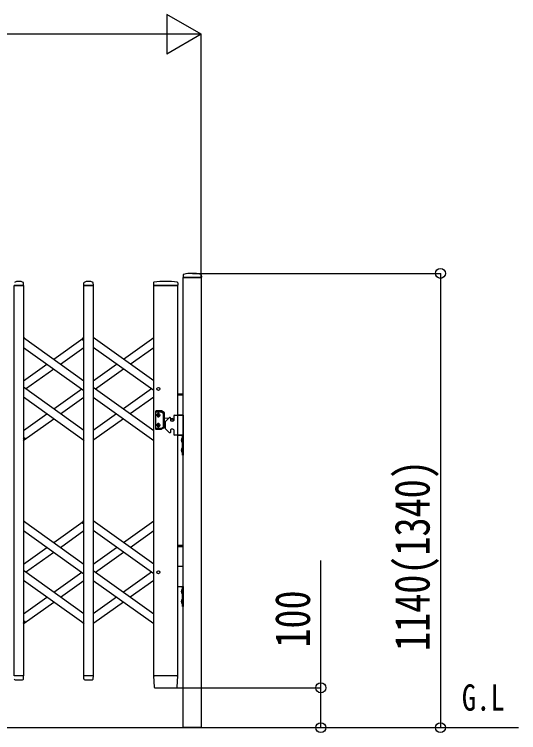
# Model space of a CAD drawing. Units: millimetres, scale not verified. Extents: x -16820 to 16820, y -11880 to 11880.
# Drawn here: x -2796 to -1531, y 5592 to 7394 of the extents above; entities that cross this region are included whole.
import ezdxf
from ezdxf.enums import TextEntityAlignment as Align

# ---------------------------------------------------------------- set-up
doc = ezdxf.new("R2010")
doc.units = ezdxf.units.MM
doc.header["$LTSCALE"] = 50
for name, color, linetype in [('0-1_USER1', 3, 'Continuous'), ('0-3_YKK_13', 4, 'Continuous'), ('0-4_YKK_A1', 4, 'Continuous'), ('0-5_YKK_D', 6, 'Continuous')]:
    doc.layers.add(name, color=color, linetype=linetype)
doc.styles.add('ＭＳ ゴシック', font='')
doc.styles.get('ＭＳ ゴシック').set_extended_font_data('MS Gothic')

msp = doc.modelspace()

# ---------------------------------------------------------------- linework, layer by layer
at = {"layer": '0-3_YKK_13'}
for p, q in [((-2372.05, 6740.4), (-2372.42, 6734.32)), ((-2326.72, 6734), (-2372.12, 6734)), ((-2326.79, 6740.4), (-2326.42, 6734.32)), ((-2772.72, 6714), (-2796.12, 6714)), ((-2772.42, 6714.32), (-2772.79, 6720.45)), ((-2621.42, 6714.32), (-2621.04, 6720.45)), ((-2597.72, 6714), (-2621.12, 6714)), ((-2597.42, 6714.32), (-2597.79, 6720.45)), ((-2446.53, 6720.65), (-2446.92, 6714.32)), ((-2387.12, 6714), (-2446.62, 6714)), ((-2385.72, 6714), (-2387.12, 6714)), ((-2385.81, 6720.65), (-2385.42, 6714.32)), ((-2772.92, 6584.31), (-2770.99, 6581.6)), ((-2625, 6578.6), (-2620.92, 6584.31)), ((-2623.54, 6576.33), (-2620.92, 6580)), ((-2623.54, 6576.33), (-2624.76, 6577.2)), ((-2772.92, 6328), (-2770.3, 6331.68)), ((-2772.92, 6323.7), (-2768.84, 6329.41)), ((-2770.3, 6331.68), (-2769.07, 6330.81)), ((-2622.85, 6326.4), (-2620.92, 6323.7)), ((-2772.92, 6124.31), (-2770.99, 6121.6)), ((-2625, 6118.6), (-2620.92, 6124.31)), ((-2623.54, 6116.33), (-2624.76, 6117.2)), ((-2623.54, 6116.33), (-2620.92, 6120)), ((-2772.92, 5868), (-2770.3, 5871.68)), ((-2772.92, 5863.7), (-2768.84, 5869.41)), ((-2770.3, 5871.68), (-2769.07, 5870.81)), ((-2622.85, 5866.4), (-2620.92, 5863.7)), ((-2772.72, 5734), (-2796.12, 5734)), ((-2772.87, 5726.29), (-2772.42, 5733.68)), ((-2620.97, 5726.29), (-2621.42, 5733.68)), ((-2597.72, 5734), (-2621.12, 5734)), ((-2597.87, 5726.29), (-2597.42, 5733.68)), ((-2446.92, 5733.68), (-2445.22, 5705.88)), ((-2446.62, 5734), (-2444.42, 5734)), ((-2387.92, 5734), (-2444.42, 5734)), ((-2387.92, 5734), (-2385.72, 5734)), ((-2387.12, 5705.88), (-2385.42, 5733.68)), ((-2793.94, 5724), (-2774.89, 5724)), ((-2772.9, 5725.88), (-2772.87, 5726.29)), ((-2620.97, 5726.29), (-2620.94, 5725.88)), ((-2618.94, 5724), (-2599.89, 5724)), ((-2597.9, 5725.88), (-2597.87, 5726.29)), ((-2443.22, 5704), (-2443.12, 5704)), ((-2443.12, 5704), (-2442.77, 5704))]:
    msp.add_line(p, q, dxfattribs=at)
for points in [[(-2443.12, 5704.01), (-2442.77, 5704), (-2442.72, 5704)], [(-2442.72, 5704), (-2389.62, 5704), (-2389.12, 5704)]]:
    msp.add_lwpolyline(points, dxfattribs=at)
for centre, radius, start, end in [((-2349.42, 6654), 90, 75.93448, 104.06552), ((-2784.42, 6700.11), 23.89, 62.3399, 117.6601), ((-2609.42, 6700.11), 23.89, 62.3399, 117.6601), ((-2416.17, 6542.93), 181.07, 80.6148, 99.3852), ((-2372.12, 6734.3), 0.3, 176.5, 270), ((-2371.05, 6740.33), 1, 104.06552, 176.5), ((-2327.79, 6740.33), 1, 3.5, 75.93448), ((-2326.72, 6734.3), 0.3, 270, 3.5), ((-2773.79, 6720.39), 1, 3.5, 62.3399), ((-2772.72, 6714.3), 0.3, 270, 0), ((-2772.72, 6714.3), 0.3, 0, 3.5), ((-2621.12, 6714.3), 0.3, 176.5, 180), ((-2621.12, 6714.3), 0.3, 180, 270), ((-2620.05, 6720.39), 1, 117.6601, 176.5), ((-2598.79, 6720.39), 1, 3.5, 62.3399), ((-2597.72, 6714.3), 0.3, 270, 0), ((-2597.72, 6714.3), 0.3, 0, 3.5), ((-2446.62, 6714.3), 0.3, 176.5, 270), ((-2445.53, 6720.59), 1, 99.38321, 176.5), ((-2386.81, 6720.59), 1, 3.5, 80.61679), ((-2385.72, 6714.3), 0.3, 270, 3.5), ((-2624.18, 6578.01), 1, 144.48402, 234.48402), ((-2769.66, 6329.99), 1, 324.48402, 54.48402), ((-2624.18, 6118.01), 1, 144.48402, 234.48402), ((-2769.66, 5869.99), 1, 324.48402, 54.48402), ((-2772.72, 5733.7), 0.3, 356.5, 90), ((-2621.12, 5733.7), 0.3, 90, 183.5), ((-2597.72, 5733.7), 0.3, 356.5, 90), ((-2446.62, 5733.7), 0.3, 90, 183.5), ((-2385.72, 5733.7), 0.3, 356.5, 90), ((-2793.94, 5726), 2, 183.5, 270), ((-2774.89, 5726), 2, 270, 356.5), ((-2618.94, 5726), 2, 183.5, 270), ((-2599.89, 5726), 2, 270, 356.5), ((-2443.22, 5706), 2, 183.5, 270), ((-2389.12, 5706), 2, 270, 356.5)]:
    msp.add_arc(centre, radius, start, end, dxfattribs=at)
at = {"layer": '0-4_YKK_A1'}
for p, q in [((-2445.92, 5734), (-2445.92, 6714)), ((-2445.92, 6714), (-2385.92, 6714)), ((-2385.92, 5734), (-2385.92, 6714)), ((-2772.92, 6582.98), (-2620.92, 6474.5)), ((-2696.92, 6528.74), (-2622.85, 6581.6)), ((-2623.37, 6576.57), (-2620.92, 6580)), ((-2445.92, 6474.5), (-2597.92, 6582.98)), ((-2521.92, 6528.74), (-2445.92, 6582.98)), ((-2623.37, 6576.57), (-2620.92, 6574.83)), ((-2772.92, 6558.41), (-2620.92, 6449.93)), ((-2679.71, 6516.45), (-2620.92, 6558.41)), ((-2445.92, 6449.93), (-2597.92, 6558.41)), ((-2504.71, 6516.45), (-2445.92, 6558.41)), ((-2772.92, 6474.5), (-2714.13, 6516.45)), ((-2597.92, 6474.5), (-2539.13, 6516.45)), ((-2767.21, 6454), (-2696.92, 6504.17)), ((-2592.21, 6454), (-2521.92, 6504.17)), ((-2620.92, 6349.6), (-2772.92, 6458.08)), ((-2696.92, 6403.84), (-2626.63, 6454)), ((-2597.92, 6458.08), (-2445.92, 6349.6)), ((-2451.63, 6454), (-2521.92, 6403.84)), ((-2385.92, 6442), (-2371.92, 6442)), ((-2385.92, 6439), (-2371.92, 6439)), ((-2620.92, 6325.03), (-2772.92, 6433.51)), ((-2679.71, 6391.55), (-2620.92, 6433.51)), ((-2597.92, 6433.51), (-2445.92, 6325.03)), ((-2445.92, 6433.51), (-2504.71, 6391.55)), ((-2772.92, 6349.6), (-2714.13, 6391.55)), ((-2539.13, 6391.55), (-2597.92, 6349.6)), ((-2441.42, 6397.8), (-2441.42, 6353.8)), ((-2426.68, 6398.8), (-2440.42, 6398.8)), ((-2440.42, 6396.3), (-2427.35, 6396.3)), ((-2435.65, 6388.71), (-2436.47, 6388.71)), ((-2433.19, 6387.89), (-2432.37, 6387.89)), ((-2426.85, 6396.17), (-2422.42, 6393.61)), ((-2419.92, 6395.05), (-2426.18, 6398.67)), ((-2421.92, 6358.87), (-2421.92, 6392.74)), ((-2419.42, 6357.42), (-2419.42, 6394.18)), ((-2419.42, 6381.49), (-2408.33, 6380.6)), ((-2407.5, 6381.42), (-2416.83, 6372.09)), ((-2404.92, 6382), (-2406.09, 6382)), ((-2403.92, 6381), (-2403.92, 6375)), ((-2395.91, 6386), (-2395.91, 6375)), ((-2393.91, 6388), (-2371.92, 6388)), ((-2385.92, 6389), (-2371.92, 6389)), ((-2371.92, 6388), (-2385.92, 6388)), ((-2371.92, 6388), (-2371.92, 6338)), ((-2770.99, 6326.4), (-2696.92, 6379.27)), ((-2521.92, 6379.27), (-2595.99, 6326.4)), ((-2435.65, 6362.89), (-2436.47, 6362.89)), ((-2433.19, 6363.71), (-2432.37, 6363.71)), ((-2419.42, 6370.11), (-2417.42, 6370.27)), ((-2417.42, 6370.67), (-2417.42, 6355.33)), ((-2403.92, 6380.24), (-2399.59, 6379.89)), ((-2397.91, 6373), (-2401.92, 6373)), ((-2440.42, 6355.3), (-2427.35, 6355.3)), ((-2440.42, 6352.8), (-2426.68, 6352.8)), ((-2426.85, 6355.44), (-2422.42, 6358)), ((-2419.92, 6356.56), (-2426.18, 6352.94)), ((-2407.5, 6344.59), (-2416.83, 6353.92)), ((-2403.92, 6351), (-2403.92, 6345)), ((-2397.91, 6353), (-2401.92, 6353)), ((-2395.91, 6351), (-2395.91, 6340)), ((-2772.92, 6333.18), (-2770.47, 6331.43)), ((-2772.92, 6328), (-2770.47, 6331.43)), ((-2404.92, 6344), (-2406.09, 6344)), ((-2371.92, 6338), (-2393.91, 6338)), ((-2385.92, 6338), (-2371.92, 6338)), ((-2374.43, 6331.4), (-2374.43, 6319.6)), ((-2373.92, 6331.4), (-2374.43, 6331.4)), ((-2373.92, 6331.4), (-2373.92, 6319.6)), ((-2373.92, 6319.6), (-2374.43, 6319.6)), ((-2374.43, 6306.4), (-2374.43, 6294.6)), ((-2373.92, 6306.4), (-2374.43, 6306.4)), ((-2373.92, 6294.6), (-2374.43, 6294.6)), ((-2373.92, 6306.4), (-2373.92, 6294.6)), ((-2772.92, 6122.98), (-2620.92, 6014.5)), ((-2696.92, 6068.74), (-2622.85, 6121.6)), ((-2623.37, 6116.57), (-2620.92, 6120)), ((-2623.37, 6116.57), (-2620.92, 6114.83)), ((-2445.92, 6014.5), (-2597.92, 6122.98)), ((-2521.92, 6068.74), (-2445.92, 6122.98)), ((-2772.92, 6098.41), (-2620.92, 5989.93)), ((-2679.71, 6056.45), (-2620.92, 6098.41)), ((-2445.92, 5989.93), (-2597.92, 6098.41)), ((-2504.71, 6056.45), (-2445.92, 6098.41)), ((-2772.92, 6014.5), (-2714.13, 6056.45)), ((-2597.92, 6014.5), (-2539.13, 6056.45)), ((-2385.92, 6062), (-2371.92, 6062)), ((-2385.92, 6059), (-2371.92, 6059)), ((-2767.21, 5994), (-2696.92, 6044.17)), ((-2592.21, 5994), (-2521.92, 6044.17)), ((-2385.92, 6009), (-2371.92, 6009)), ((-2371.92, 6008), (-2385.92, 6008)), ((-2620.92, 5889.6), (-2772.92, 5998.08)), ((-2696.92, 5943.84), (-2626.63, 5994)), ((-2597.92, 5998.08), (-2445.92, 5889.6)), ((-2451.63, 5994), (-2521.92, 5943.84)), ((-2620.92, 5865.03), (-2772.92, 5973.51)), ((-2679.71, 5931.55), (-2620.92, 5973.51)), ((-2597.92, 5973.51), (-2445.92, 5865.03)), ((-2445.92, 5973.51), (-2504.71, 5931.55)), ((-2385.92, 5958), (-2371.92, 5958)), ((-2374.43, 5951.4), (-2374.43, 5939.6)), ((-2373.92, 5951.4), (-2374.43, 5951.4)), ((-2373.92, 5951.4), (-2373.92, 5939.6)), ((-2772.92, 5889.6), (-2714.13, 5931.55)), ((-2539.13, 5931.55), (-2597.92, 5889.6)), ((-2373.92, 5939.6), (-2374.43, 5939.6)), ((-2770.99, 5866.4), (-2696.92, 5919.27)), ((-2521.92, 5919.27), (-2595.99, 5866.4)), ((-2374.43, 5926.4), (-2374.43, 5914.6)), ((-2373.92, 5926.4), (-2374.43, 5926.4)), ((-2373.92, 5914.6), (-2374.43, 5914.6)), ((-2373.92, 5926.4), (-2373.92, 5914.6)), ((-2772.92, 5873.18), (-2770.47, 5871.43)), ((-2772.92, 5868), (-2770.47, 5871.43)), ((-2385.92, 5734), (-2445.92, 5734)), ((-8052.92, 5604), (-1530.92, 5604)), ((-2375.92, 5604), (-2330.92, 5604))]:
    msp.add_line(p, q, dxfattribs=at)
for points in [[(-2371.92, 6734), (-2326.92, 6734), (-2326.92, 5604), (-2371.92, 5604)], [(-2795.92, 6714), (-2772.92, 6714), (-2772.92, 5734), (-2795.92, 5734)], [(-2620.92, 6714), (-2597.92, 6714), (-2597.92, 5734), (-2620.92, 5734)], [(-2373.92, 6288), (-2373.92, 6338), (-2371.92, 6338), (-2371.92, 6288)], [(-2373.92, 5908), (-2373.92, 5958), (-2371.92, 5958), (-2371.92, 5908)]]:
    msp.add_lwpolyline(points, close=True, dxfattribs=at)
for points in [[(-2436.47, 6388.71), (-2436.47, 6387.89), (-2435.65, 6387.89)], [(-2434.01, 6389.53), (-2434.01, 6390.35), (-2434.83, 6390.35), (-2434.83, 6389.53)], [(-2434.83, 6387.07), (-2434.83, 6386.25), (-2434.01, 6386.25), (-2434.01, 6387.07)], [(-2432.37, 6387.89), (-2432.37, 6388.71), (-2433.19, 6388.71)], [(-2436.47, 6362.89), (-2436.47, 6363.71), (-2435.65, 6363.71)], [(-2434.83, 6364.53), (-2434.83, 6365.35), (-2434.01, 6365.35), (-2434.01, 6364.53)], [(-2432.37, 6363.71), (-2432.37, 6362.89), (-2433.19, 6362.89)], [(-2434.01, 6362.07), (-2434.01, 6361.25), (-2434.83, 6361.25), (-2434.83, 6362.07)], [(-2376.53, 6328), (-2373.75, 6326.65), (-2373.14, 6325.5)], [(-2376.53, 6323), (-2373.75, 6324.36), (-2373.14, 6325.5)], [(-2376.53, 6303), (-2373.75, 6301.65), (-2373.14, 6300.5)], [(-2376.53, 6298), (-2373.75, 6299.36), (-2373.14, 6300.5)], [(-2376.53, 5948), (-2373.75, 5946.65), (-2373.14, 5945.5)], [(-2376.53, 5943), (-2373.75, 5944.36), (-2373.14, 5945.5)], [(-2376.53, 5923), (-2373.75, 5921.65), (-2373.14, 5920.5)], [(-2376.53, 5918), (-2373.75, 5919.36), (-2373.14, 5920.5)]]:
    msp.add_lwpolyline(points, dxfattribs=at)
for centre, radius in [((-2434.42, 6454), 3.65), ((-2434.42, 6388.3), 3.75), ((-2434.42, 6363.3), 3.75), ((-2399.92, 6375.8), 3), ((-2399.92, 6375.8), 2.8), ((-2434.42, 5994), 3.65)]:
    msp.add_circle(centre, radius, dxfattribs=at)
for centre, radius, start, end in [((-2440.42, 6397.8), 1, 90, 180), ((-2440.42, 6395.3), 1, 90, 180), ((-2434.42, 6390.3), 2.25, 33.74899, 146.25101), ((-2434.42, 6386.3), 2.25, 213.74899, 326.25101), ((-2435.65, 6389.53), 0.82, 270, 0), ((-2435.65, 6387.07), 0.82, 0, 90), ((-2433.19, 6389.53), 0.82, 180, 270), ((-2433.19, 6387.07), 0.82, 90, 180), ((-2427.35, 6395.3), 1, 60, 90), ((-2426.68, 6397.8), 1, 60, 90), ((-2422.92, 6392.74), 1, 0, 60), ((-2420.42, 6394.18), 1, 0, 60), ((-2406.09, 6380), 2, 90, 135), ((-2404.92, 6381), 1, 0, 90), ((-2393.91, 6386), 2, 90, 180), ((-2434.42, 6365.3), 2.25, 33.74899, 146.25101), ((-2435.65, 6364.53), 0.82, 270, 0), ((-2435.65, 6362.07), 0.82, 0, 90), ((-2433.19, 6364.53), 0.82, 180, 270), ((-2433.19, 6362.07), 0.82, 90, 180), ((-2415.42, 6370.67), 2, 135, 180), ((-2401.92, 6375), 2, 180, 270), ((-2399.92, 6375.8), 4.1, 347.31124, 85.37435), ((-2397.91, 6375), 2, 270, 0), ((-2440.42, 6356.3), 1, 180, 270), ((-2440.42, 6353.8), 1, 180, 270), ((-2434.42, 6361.3), 2.25, 213.74899, 326.25101), ((-2427.35, 6356.3), 1, 270, 300), ((-2426.68, 6353.8), 1, 270, 300), ((-2422.92, 6358.87), 1, 300, 0), ((-2420.42, 6357.42), 1, 300, 0), ((-2415.42, 6355.33), 2, 180, 225), ((-2404.92, 6345), 1, 270, 0), ((-2401.92, 6351), 2, 90, 180), ((-2397.91, 6351), 2, 0, 90), ((-2406.09, 6346), 2, 225, 270), ((-2393.91, 6340), 2, 180, 270), ((-2368.69, 6325.5), 8.23, 134.2189, 225.7811), ((-2368.69, 6300.5), 8.23, 134.2189, 225.7811), ((-2368.69, 5945.5), 8.23, 134.2189, 225.7811), ((-2368.69, 5920.5), 8.23, 134.2189, 225.7811)]:
    msp.add_arc(centre, radius, start, end, dxfattribs=at)
at = {"layer": '0-5_YKK_D'}
for p, q in [((-2326.92, 7344), (-2413.52, 7394)), ((-2413.52, 7394), (-2413.52, 7294)), ((-2426.92, 7344), (-7452.92, 7344)), ((-2326.92, 7344), (-2500.12, 7344)), ((-2326.92, 7344), (-2413.52, 7294)), ((-2326.92, 6735), (-2326.92, 7345)), ((-2348.42, 6744), (-1725.92, 6744)), ((-1726.92, 6744), (-1726.92, 5604)), ((-2388.62, 5704), (-2025.92, 5704)), ((-2325.92, 5604), (-2025.92, 5604)), ((-2280.92, 5604), (-1725.92, 5604))]:
    msp.add_line(p, q, dxfattribs=at)
msp.add_lwpolyline([(-2026.92, 5604), (-2026.92, 5704), (-2026.92, 6023.2)], dxfattribs=at)
for centre in [(-1726.92, 6744), (-2026.92, 5704), (-2026.92, 5604), (-1726.92, 5604)]:
    msp.add_circle(centre, 12.5, dxfattribs=at)

# ---------------------------------------------------------------- texts
at = {"layer": '0-1_USER1', "style": 'ＭＳ ゴシック', "width": 0.8}
msp.add_text('G.L', height=65.98, dxfattribs=at).set_placement((-1673.32, 5626.88), align=Align.BOTTOM_LEFT)
at = {"layer": '0-5_YKK_D', "style": 'ＭＳ ゴシック', "width": 0.8}
for s, p in [('1140(1340)', (-1727.72, 5796.4)), ('100', (-2027.72, 5804.8))]:
    msp.add_text(s, height=87.98, rotation=90, dxfattribs=at).set_placement(p, align=Align.BOTTOM_LEFT)

doc.saveas('drawing.dxf')
